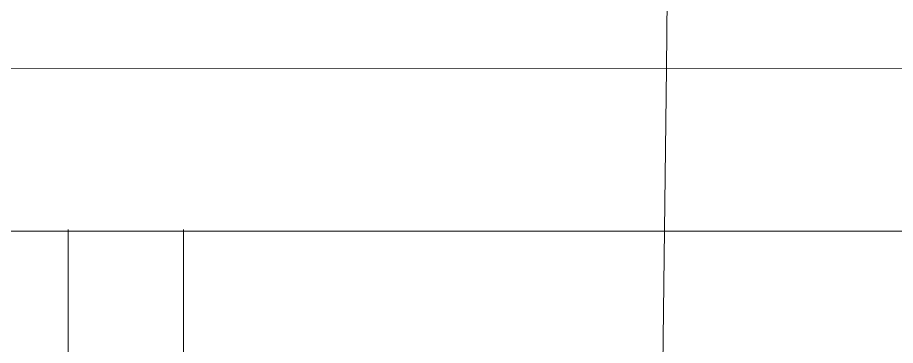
# Paper-space layout 'office1 floor1' of a CAD drawing. Header units: inches. Extents: x 0.3 to 10.8, y 1.4 to 4.2.
# Drawn here: x 3.0025 to 3.2458, y 2.9822 to 3.0729 of the extents above; entities that cross this region are included whole.
import ezdxf

# ---------------------------------------------------------------- set-up
doc = ezdxf.new("R2010")
doc.units = ezdxf.units.IN
doc.header["$MEASUREMENT"] = 0
doc.layers.add('WALL 1 100', color=250, linetype='Continuous', lineweight=9)
doc.layers.add('провода', color=1, linetype='Continuous', lineweight=5)

psp = doc.layouts.new('office1 floor1')

# ---------------------------------------------------------------- linework, layer by layer
at = {"layer": 'WALL 1 100', "color": 0}
for p, q in [((0.31925, 3.01385), (3.91924, 3.01385)), ((3.0165, 3.01431), (3.01636, 2.58395)), ((3.04849, 3.01431), (3.04818, 2.58388))]:
    psp.add_line(p, q, dxfattribs=at)
at = {"layer": 'провода', "color": 1}
for p, q in [((3.18238, 3.05892), (3.18348, 3.18424)), ((3.74355, 3.05905), (0.29882, 3.05824)), ((3.18083, 2.93019), (3.18238, 3.05892))]:
    psp.add_line(p, q, dxfattribs=at)

doc.saveas('drawing.dxf')
